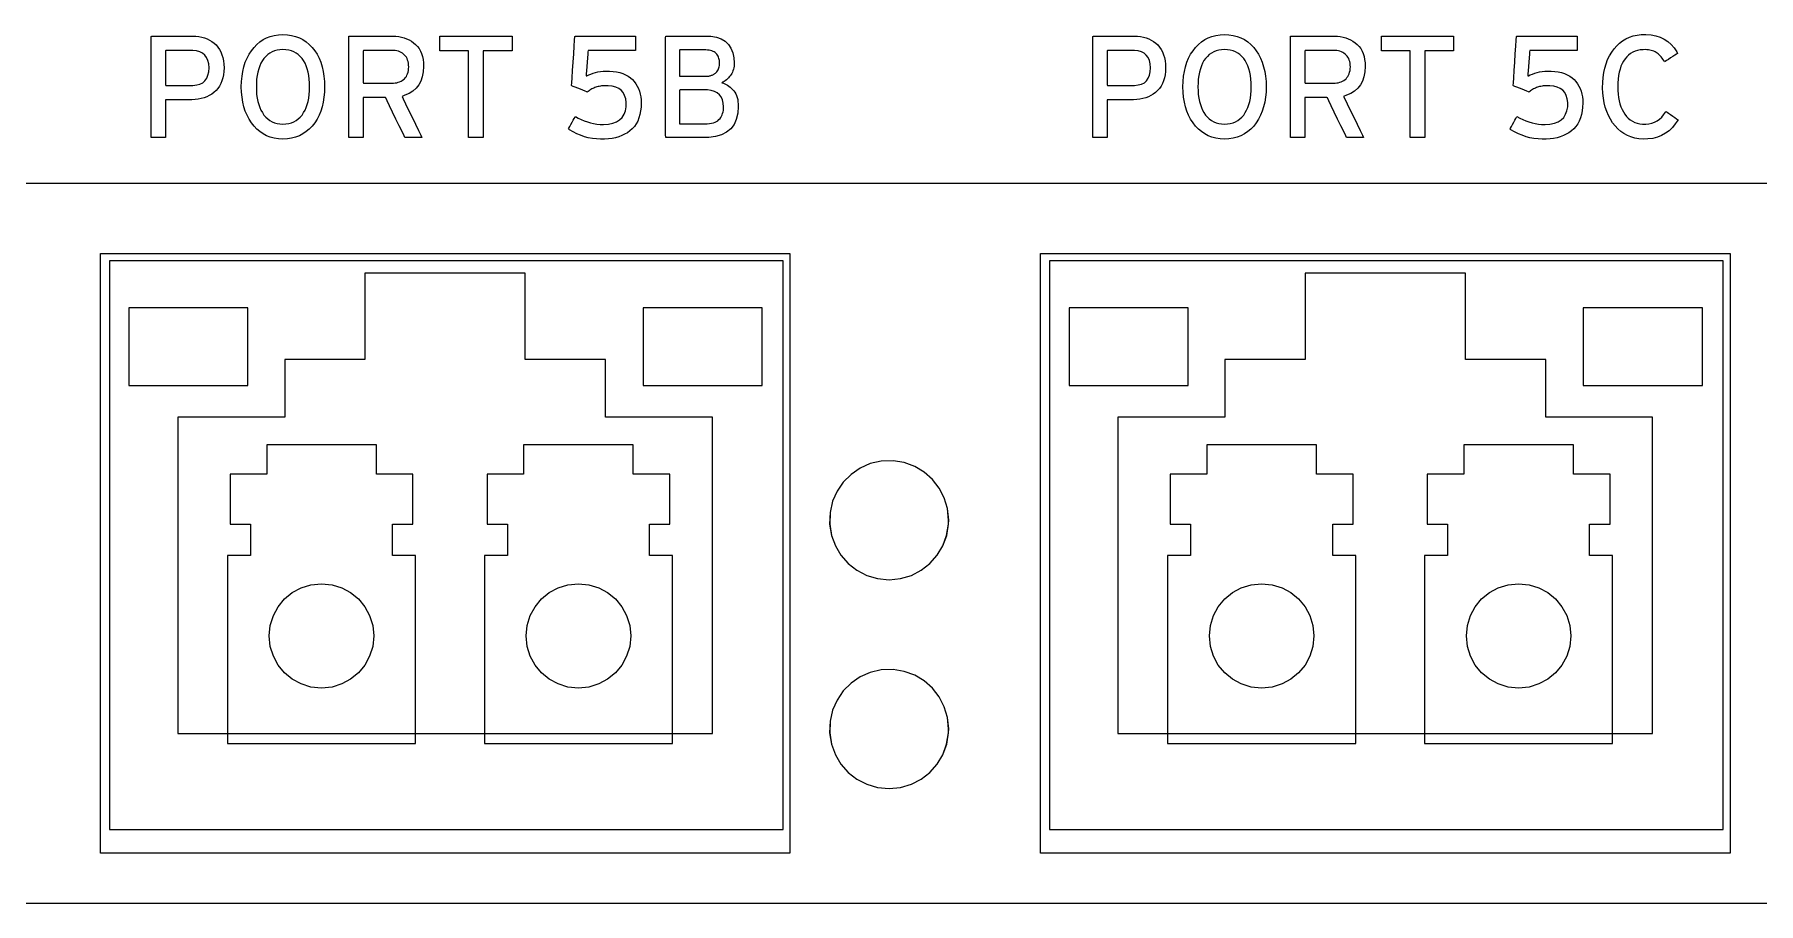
# Model space of a CAD drawing. Extents: x 1 to 47.7, y 0.2 to 35.
# Drawn here: x 39.676 to 41.326, y 12.679 to 13.511 of the extents above; entities that cross this region are included whole.
import ezdxf

# ---------------------------------------------------------------- set-up
doc = ezdxf.new("R2010")
doc.units = 0
doc.header["$MEASUREMENT"] = 0
for name, color, linetype in [('2_1__NONE__X', 7, 'CONTINUOUS'), ('2_2__PORTS_5A___5B_WPTP__2', 7, 'CONTINUOUS'), ('2_3__PORTS_5A___5B_WPTP__2', 7, 'CONTINUOUS'), ('2_4__PORTS_5A___5B_WPTP__1', 7, 'CONTINUOUS'), ('2_5__PORTS_5C___5D__2__10-', 7, 'CONTINUOUS'), ('2_6__PORTS_5C___5D__2__100', 7, 'CONTINUOUS'), ('2_7__PORTS_5C___5D__1__10-', 7, 'CONTINUOUS'), ('8_0_____DWG', 7, 'CONTINUOUS')]:
    doc.layers.add(name, color=color, linetype=linetype)

msp = doc.modelspace()

# ---------------------------------------------------------------- linework, layer by layer
at = {"layer": '2_1__NONE__X'}
for points in [[(39.6109, 13.3686), (39.7654, 13.3686), (39.9251, 13.3686), (40.0887, 13.3686), (40.4226, 13.3686), (40.7565, 13.3686), (40.9201, 13.3686), (41.0799, 13.3686), (41.2343, 13.3686), (41.3823, 13.3686)], [(41.3823, 12.6786), (41.2343, 12.6786), (41.0799, 12.6786), (40.9201, 12.6786), (40.7565, 12.6786), (40.4226, 12.6786), (40.0887, 12.6786), (39.9251, 12.6786), (39.7654, 12.6786), (39.6109, 12.6786)]]:
    msp.add_lwpolyline(points, dxfattribs=at)
at = {"layer": '2_2__PORTS_5A___5B_WPTP__2'}
for points in [[(40.3991, 13.3011), (40.3991, 12.727), (39.739, 12.727), (39.739, 13.3011), (40.3991, 13.3011)], [(40.2226, 13.1445), (40.2226, 13.1996), (40.1458, 13.1996), (40.1458, 13.2823), (39.9922, 13.2823), (39.9922, 13.1996), (39.9155, 13.1996), (39.9155, 13.1445), (39.8131, 13.1445), (39.8131, 12.8414), (40.3249, 12.8414), (40.3249, 13.1445), (40.2226, 13.1445)], [(39.7663, 13.2491), (39.7663, 13.1748), (39.8803, 13.1748), (39.8803, 13.2491), (39.7663, 13.2491)], [(40.2586, 13.2491), (40.2586, 13.1748), (40.3726, 13.1748), (40.3726, 13.2491), (40.2586, 13.2491)]]:
    msp.add_lwpolyline(points, dxfattribs=at)
at = {"layer": '2_3__PORTS_5A___5B_WPTP__2'}
for points in [[(40.3925, 13.2941), (39.7477, 13.2941), (39.7477, 12.7494), (40.3925, 12.7494), (40.3925, 13.2941)], [(40.0187, 13.0119), (40.0187, 13.042), (40.0382, 13.042), (40.0382, 13.0899), (40.0032, 13.0899), (40.0032, 13.118), (39.8982, 13.118), (39.8982, 13.0899), (39.8632, 13.0899), (39.8632, 13.042), (39.8827, 13.042), (39.8827, 13.0119), (39.8607, 13.0119), (39.8607, 12.8319), (40.0407, 12.8319), (40.0407, 13.0119), (40.0187, 13.0119)], [(40.2647, 13.0119), (40.2647, 13.042), (40.2842, 13.042), (40.2842, 13.0899), (40.2492, 13.0899), (40.2492, 13.118), (40.1442, 13.118), (40.1442, 13.0899), (40.1092, 13.0899), (40.1092, 13.042), (40.1287, 13.042), (40.1287, 13.0119), (40.1067, 13.0119), (40.1067, 12.8319), (40.2867, 12.8319), (40.2867, 13.0119), (40.2647, 13.0119)]]:
    msp.add_lwpolyline(points, dxfattribs=at)
for points in [[(39.9507, 12.8849), (39.9406, 12.8859), (39.9312, 12.8889), (39.9227, 12.8935), (39.9153, 12.8996), (39.9092, 12.907), (39.9046, 12.9155), (39.9017, 12.9249), (39.9007, 12.9349), (39.9017, 12.945), (39.9046, 12.9544), (39.9092, 12.9629), (39.9153, 12.9703), (39.9227, 12.9764), (39.9312, 12.981), (39.9406, 12.9839), (39.9507, 12.9849), (39.9608, 12.9839), (39.9701, 12.981), (39.9786, 12.9764), (39.986, 12.9703), (39.9921, 12.9629), (39.9967, 12.9544), (39.9997, 12.945), (40.0007, 12.9349), (39.9997, 12.9249), (39.9967, 12.9155), (39.9921, 12.907), (39.986, 12.8996), (39.9786, 12.8935), (39.9701, 12.8889), (39.9608, 12.8859)], [(40.1967, 12.8849), (40.1866, 12.8859), (40.1772, 12.8889), (40.1687, 12.8935), (40.1613, 12.8996), (40.1552, 12.907), (40.1506, 12.9155), (40.1477, 12.9249), (40.1467, 12.9349), (40.1477, 12.945), (40.1506, 12.9544), (40.1552, 12.9629), (40.1613, 12.9703), (40.1687, 12.9764), (40.1772, 12.981), (40.1866, 12.9839), (40.1967, 12.9849), (40.2067, 12.9839), (40.2161, 12.981), (40.2246, 12.9764), (40.232, 12.9703), (40.2381, 12.9629), (40.2428, 12.9544), (40.2457, 12.945), (40.2467, 12.9349), (40.2457, 12.9249), (40.2428, 12.9155), (40.2381, 12.907), (40.232, 12.8996), (40.2246, 12.8935), (40.2161, 12.8889), (40.2067, 12.8859)]]:
    msp.add_lwpolyline(points, close=True, dxfattribs=at)
at = {"layer": '2_4__PORTS_5A___5B_WPTP__1'}
for points in [[(40.3991, 13.3011), (40.3991, 12.727), (39.739, 12.727), (39.739, 13.3011), (40.3991, 13.3011)], [(40.2226, 13.1445), (40.2226, 13.1996), (40.1458, 13.1996), (40.1458, 13.2823), (39.9922, 13.2823), (39.9922, 13.1996), (39.9155, 13.1996), (39.9155, 13.1445), (39.8131, 13.1445), (39.8131, 12.8414), (40.3249, 12.8414), (40.3249, 13.1445), (40.2226, 13.1445)], [(39.7663, 13.2491), (39.7663, 13.1748), (39.8803, 13.1748), (39.8803, 13.2491), (39.7663, 13.2491)], [(40.2586, 13.2491), (40.2586, 13.1748), (40.3726, 13.1748), (40.3726, 13.2491), (40.2586, 13.2491)]]:
    msp.add_lwpolyline(points, dxfattribs=at)
at = {"layer": '2_5__PORTS_5C___5D__2__10-'}
for points in [[(41.2991, 13.3011), (41.2991, 12.727), (40.639, 12.727), (40.639, 13.3011), (41.2991, 13.3011)], [(41.1226, 13.1445), (41.1226, 13.1996), (41.0458, 13.1996), (41.0458, 13.2823), (40.8922, 13.2823), (40.8922, 13.1996), (40.8155, 13.1996), (40.8155, 13.1445), (40.7131, 13.1445), (40.7131, 12.8414), (41.2249, 12.8414), (41.2249, 13.1445), (41.1226, 13.1445)], [(40.6664, 13.2491), (40.6664, 13.1748), (40.7803, 13.1748), (40.7803, 13.2491), (40.6664, 13.2491)], [(41.1586, 13.2491), (41.1586, 13.1748), (41.2726, 13.1748), (41.2726, 13.2491), (41.1586, 13.2491)]]:
    msp.add_lwpolyline(points, dxfattribs=at)
for points in [[(40.5511, 13.0457), (40.55, 13.0568), (40.5469, 13.0671), (40.542, 13.0765), (40.5356, 13.0848), (40.5277, 13.0918), (40.5187, 13.0972), (40.5086, 13.1009), (40.4978, 13.1026), (40.4866, 13.1023), (40.476, 13.0999), (40.4663, 13.0956), (40.4576, 13.0896), (40.4502, 13.0822), (40.4442, 13.0735), (40.4399, 13.0638), (40.4375, 13.0532), (40.4372, 13.042), (40.4389, 13.0312), (40.4426, 13.0211), (40.448, 13.0121), (40.455, 13.0042), (40.4633, 12.9978), (40.4727, 12.9929), (40.483, 12.9898), (40.494, 12.9887), (40.5051, 12.9898), (40.5154, 12.9929), (40.5248, 12.9978), (40.5331, 13.0042), (40.5401, 13.0121), (40.5455, 13.0211), (40.5492, 13.0312), (40.5509, 13.042), (40.5511, 13.0457), (40.5511, 13.0457), (40.5511, 13.0457), (40.5511, 13.0457), (40.5511, 13.0457), (40.5511, 13.0457), (40.5511, 13.0457), (40.5511, 13.0457), (40.5511, 13.0457), (40.5511, 13.0457), (40.5511, 13.0457), (40.5511, 13.0457), (40.5511, 13.0457), (40.5511, 13.0457), (40.5511, 13.0457), (40.5511, 13.0457)], [(40.5511, 12.8458), (40.55, 12.8568), (40.5469, 12.8671), (40.542, 12.8765), (40.5356, 12.8848), (40.5277, 12.8918), (40.5187, 12.8972), (40.5086, 12.9009), (40.4978, 12.9026), (40.4866, 12.9023), (40.476, 12.8998), (40.4663, 12.8956), (40.4576, 12.8896), (40.4502, 12.8822), (40.4442, 12.8735), (40.4399, 12.8638), (40.4375, 12.8532), (40.4372, 12.842), (40.4389, 12.8312), (40.4426, 12.8211), (40.448, 12.8121), (40.455, 12.8042), (40.4633, 12.7978), (40.4727, 12.7929), (40.483, 12.7898), (40.494, 12.7888), (40.5051, 12.7898), (40.5154, 12.7929), (40.5248, 12.7978), (40.5331, 12.8042), (40.5401, 12.8121), (40.5455, 12.8211), (40.5492, 12.8312), (40.5509, 12.842), (40.5511, 12.8458), (40.5511, 12.8458), (40.5511, 12.8458), (40.5511, 12.8458), (40.5511, 12.8458), (40.5511, 12.8458), (40.5511, 12.8458), (40.5511, 12.8458), (40.5511, 12.8458), (40.5511, 12.8458), (40.5511, 12.8458), (40.5511, 12.8458), (40.5511, 12.8458), (40.5511, 12.8458), (40.5511, 12.8458), (40.5511, 12.8458)]]:
    msp.add_lwpolyline(points, close=True, dxfattribs=at)
at = {"layer": '2_6__PORTS_5C___5D__2__100'}
for points in [[(41.2925, 13.2941), (40.6477, 13.2941), (40.6477, 12.7494), (41.2925, 12.7494), (41.2925, 13.2941)], [(40.9187, 13.0119), (40.9187, 13.042), (40.9382, 13.042), (40.9382, 13.0899), (40.9032, 13.0899), (40.9032, 13.118), (40.7982, 13.118), (40.7982, 13.0899), (40.7632, 13.0899), (40.7632, 13.042), (40.7827, 13.042), (40.7827, 13.0119), (40.7607, 13.0119), (40.7607, 12.8319), (40.9407, 12.8319), (40.9407, 13.0119), (40.9187, 13.0119)], [(41.1647, 13.0119), (41.1647, 13.042), (41.1842, 13.042), (41.1842, 13.0899), (41.1492, 13.0899), (41.1492, 13.118), (41.0442, 13.118), (41.0442, 13.0899), (41.0092, 13.0899), (41.0092, 13.042), (41.0287, 13.042), (41.0287, 13.0119), (41.0067, 13.0119), (41.0067, 12.8319), (41.1867, 12.8319), (41.1867, 13.0119), (41.1647, 13.0119)]]:
    msp.add_lwpolyline(points, dxfattribs=at)
for points in [[(40.551, 13.0457), (40.55, 13.0568), (40.5469, 13.0671), (40.542, 13.0765), (40.5355, 13.0848), (40.5277, 13.0918), (40.5186, 13.0972), (40.5086, 13.1009), (40.4978, 13.1026), (40.4866, 13.1023), (40.476, 13.0999), (40.4663, 13.0956), (40.4576, 13.0896), (40.4502, 13.0822), (40.4442, 13.0735), (40.4399, 13.0638), (40.4375, 13.0532), (40.4371, 13.042), (40.4389, 13.0312), (40.4426, 13.0211), (40.448, 13.0121), (40.455, 13.0042), (40.4632, 12.9978), (40.4726, 12.9929), (40.483, 12.9898), (40.494, 12.9887), (40.5051, 12.9898), (40.5154, 12.9929), (40.5248, 12.9978), (40.5331, 13.0042), (40.54, 13.0121), (40.5455, 13.0211), (40.5491, 13.0312), (40.5509, 13.042), (40.551, 13.0457), (40.551, 13.0457), (40.551, 13.0457), (40.551, 13.0457), (40.551, 13.0457), (40.551, 13.0457), (40.551, 13.0457), (40.551, 13.0457), (40.551, 13.0457), (40.551, 13.0457), (40.551, 13.0457), (40.551, 13.0457), (40.551, 13.0457), (40.551, 13.0457), (40.551, 13.0457), (40.551, 13.0457)], [(40.8507, 12.8849), (40.8406, 12.8859), (40.8312, 12.8889), (40.8227, 12.8935), (40.8153, 12.8996), (40.8092, 12.907), (40.8046, 12.9155), (40.8017, 12.9249), (40.8007, 12.9349), (40.8017, 12.945), (40.8046, 12.9544), (40.8092, 12.9629), (40.8153, 12.9703), (40.8227, 12.9764), (40.8312, 12.981), (40.8406, 12.9839), (40.8507, 12.9849), (40.8608, 12.9839), (40.8702, 12.981), (40.8786, 12.9764), (40.886, 12.9703), (40.8922, 12.9629), (40.8968, 12.9544), (40.8997, 12.945), (40.9007, 12.9349), (40.8997, 12.9249), (40.8968, 12.9155), (40.8922, 12.907), (40.886, 12.8996), (40.8786, 12.8935), (40.8702, 12.8889), (40.8608, 12.8859)], [(41.0967, 12.8849), (41.0866, 12.8859), (41.0772, 12.8889), (41.0687, 12.8935), (41.0613, 12.8996), (41.0552, 12.907), (41.0506, 12.9155), (41.0477, 12.9249), (41.0467, 12.9349), (41.0477, 12.945), (41.0506, 12.9544), (41.0552, 12.9629), (41.0613, 12.9703), (41.0687, 12.9764), (41.0772, 12.981), (41.0866, 12.9839), (41.0967, 12.9849), (41.1068, 12.9839), (41.1161, 12.981), (41.1246, 12.9764), (41.132, 12.9703), (41.1382, 12.9629), (41.1428, 12.9544), (41.1457, 12.945), (41.1467, 12.9349), (41.1457, 12.9249), (41.1428, 12.9155), (41.1382, 12.907), (41.132, 12.8996), (41.1246, 12.8935), (41.1161, 12.8889), (41.1068, 12.8859)], [(40.551, 12.8458), (40.55, 12.8568), (40.5469, 12.8671), (40.542, 12.8765), (40.5355, 12.8848), (40.5277, 12.8918), (40.5186, 12.8972), (40.5086, 12.9009), (40.4978, 12.9026), (40.4866, 12.9023), (40.476, 12.8998), (40.4663, 12.8956), (40.4576, 12.8896), (40.4502, 12.8822), (40.4442, 12.8735), (40.4399, 12.8638), (40.4375, 12.8532), (40.4371, 12.842), (40.4389, 12.8312), (40.4426, 12.8211), (40.448, 12.8121), (40.455, 12.8042), (40.4632, 12.7978), (40.4726, 12.7929), (40.483, 12.7898), (40.494, 12.7888), (40.5051, 12.7898), (40.5154, 12.7929), (40.5248, 12.7978), (40.5331, 12.8042), (40.54, 12.8121), (40.5455, 12.8211), (40.5491, 12.8312), (40.5509, 12.842), (40.551, 12.8458), (40.551, 12.8458), (40.551, 12.8458), (40.551, 12.8458), (40.551, 12.8458), (40.551, 12.8458), (40.551, 12.8458), (40.551, 12.8458), (40.551, 12.8458), (40.551, 12.8458), (40.551, 12.8458), (40.551, 12.8458), (40.551, 12.8458), (40.551, 12.8458), (40.551, 12.8458), (40.551, 12.8458)]]:
    msp.add_lwpolyline(points, close=True, dxfattribs=at)
at = {"layer": '2_7__PORTS_5C___5D__1__10-'}
for points in [[(41.2925, 13.2941), (40.6477, 13.2941), (40.6477, 12.7494), (41.2925, 12.7494), (41.2925, 13.2941)], [(40.9187, 13.0119), (40.9187, 13.042), (40.9382, 13.042), (40.9382, 13.0899), (40.9032, 13.0899), (40.9032, 13.118), (40.7982, 13.118), (40.7982, 13.0899), (40.7632, 13.0899), (40.7632, 13.042), (40.7827, 13.042), (40.7827, 13.0119), (40.7607, 13.0119), (40.7607, 12.8319), (40.9407, 12.8319), (40.9407, 13.0119), (40.9187, 13.0119)], [(41.1647, 13.0119), (41.1647, 13.042), (41.1842, 13.042), (41.1842, 13.0899), (41.1492, 13.0899), (41.1492, 13.118), (41.0442, 13.118), (41.0442, 13.0899), (41.0092, 13.0899), (41.0092, 13.042), (41.0287, 13.042), (41.0287, 13.0119), (41.0067, 13.0119), (41.0067, 12.8319), (41.1867, 12.8319), (41.1867, 13.0119), (41.1647, 13.0119)]]:
    msp.add_lwpolyline(points, dxfattribs=at)
for points in [[(40.551, 13.0457), (40.55, 13.0568), (40.5469, 13.0671), (40.542, 13.0765), (40.5355, 13.0848), (40.5277, 13.0918), (40.5186, 13.0972), (40.5086, 13.1009), (40.4978, 13.1026), (40.4866, 13.1023), (40.476, 13.0999), (40.4663, 13.0956), (40.4576, 13.0896), (40.4502, 13.0822), (40.4442, 13.0735), (40.4399, 13.0638), (40.4375, 13.0532), (40.4371, 13.042), (40.4389, 13.0312), (40.4426, 13.0211), (40.448, 13.0121), (40.455, 13.0042), (40.4632, 12.9978), (40.4726, 12.9929), (40.483, 12.9898), (40.494, 12.9887), (40.5051, 12.9898), (40.5154, 12.9929), (40.5248, 12.9978), (40.5331, 13.0042), (40.54, 13.0121), (40.5455, 13.0211), (40.5491, 13.0312), (40.5509, 13.042), (40.551, 13.0457), (40.551, 13.0457), (40.551, 13.0457), (40.551, 13.0457), (40.551, 13.0457), (40.551, 13.0457), (40.551, 13.0457), (40.551, 13.0457), (40.551, 13.0457), (40.551, 13.0457), (40.551, 13.0457), (40.551, 13.0457), (40.551, 13.0457), (40.551, 13.0457), (40.551, 13.0457), (40.551, 13.0457)], [(40.8507, 12.8849), (40.8406, 12.8859), (40.8312, 12.8889), (40.8227, 12.8935), (40.8153, 12.8996), (40.8092, 12.907), (40.8046, 12.9155), (40.8017, 12.9249), (40.8007, 12.9349), (40.8017, 12.945), (40.8046, 12.9544), (40.8092, 12.9629), (40.8153, 12.9703), (40.8227, 12.9764), (40.8312, 12.981), (40.8406, 12.9839), (40.8507, 12.9849), (40.8608, 12.9839), (40.8702, 12.981), (40.8786, 12.9764), (40.886, 12.9703), (40.8922, 12.9629), (40.8968, 12.9544), (40.8997, 12.945), (40.9007, 12.9349), (40.8997, 12.9249), (40.8968, 12.9155), (40.8922, 12.907), (40.886, 12.8996), (40.8786, 12.8935), (40.8702, 12.8889), (40.8608, 12.8859)], [(41.0967, 12.8849), (41.0866, 12.8859), (41.0772, 12.8889), (41.0687, 12.8935), (41.0613, 12.8996), (41.0552, 12.907), (41.0506, 12.9155), (41.0477, 12.9249), (41.0467, 12.9349), (41.0477, 12.945), (41.0506, 12.9544), (41.0552, 12.9629), (41.0613, 12.9703), (41.0687, 12.9764), (41.0772, 12.981), (41.0866, 12.9839), (41.0967, 12.9849), (41.1068, 12.9839), (41.1161, 12.981), (41.1246, 12.9764), (41.132, 12.9703), (41.1382, 12.9629), (41.1428, 12.9544), (41.1457, 12.945), (41.1467, 12.9349), (41.1457, 12.9249), (41.1428, 12.9155), (41.1382, 12.907), (41.132, 12.8996), (41.1246, 12.8935), (41.1161, 12.8889), (41.1068, 12.8859)], [(40.551, 12.8458), (40.55, 12.8568), (40.5469, 12.8671), (40.542, 12.8765), (40.5355, 12.8848), (40.5277, 12.8918), (40.5186, 12.8972), (40.5086, 12.9009), (40.4978, 12.9026), (40.4866, 12.9023), (40.476, 12.8998), (40.4663, 12.8956), (40.4576, 12.8896), (40.4502, 12.8822), (40.4442, 12.8735), (40.4399, 12.8638), (40.4375, 12.8532), (40.4371, 12.842), (40.4389, 12.8312), (40.4426, 12.8211), (40.448, 12.8121), (40.455, 12.8042), (40.4632, 12.7978), (40.4726, 12.7929), (40.483, 12.7898), (40.494, 12.7888), (40.5051, 12.7898), (40.5154, 12.7929), (40.5248, 12.7978), (40.5331, 12.8042), (40.54, 12.8121), (40.5455, 12.8211), (40.5491, 12.8312), (40.5509, 12.842), (40.551, 12.8458), (40.551, 12.8458), (40.551, 12.8458), (40.551, 12.8458), (40.551, 12.8458), (40.551, 12.8458), (40.551, 12.8458), (40.551, 12.8458), (40.551, 12.8458), (40.551, 12.8458), (40.551, 12.8458), (40.551, 12.8458), (40.551, 12.8458), (40.551, 12.8458), (40.551, 12.8458), (40.551, 12.8458)]]:
    msp.add_lwpolyline(points, close=True, dxfattribs=at)
at = {"layer": '8_0_____DWG'}
for points in [[(39.8574, 13.4789), (39.8572, 13.4755), (39.8568, 13.4723), (39.8562, 13.4693), (39.8554, 13.4665), (39.8543, 13.4639), (39.853, 13.4614), (39.8515, 13.4592), (39.8497, 13.4572), (39.8477, 13.4553), (39.8456, 13.4537), (39.8433, 13.4523), (39.8409, 13.4511), (39.8383, 13.4501), (39.8356, 13.4494), (39.8327, 13.4488), (39.8297, 13.4485), (39.8265, 13.4484), (39.8254, 13.4484), (39.8231, 13.4484), (39.8196, 13.4484), (39.8155, 13.4484), (39.8112, 13.4484), (39.8072, 13.4484), (39.804, 13.4484), (39.802, 13.4484), (39.8015, 13.4482), (39.8015, 13.446), (39.8015, 13.4417), (39.8015, 13.4361), (39.8015, 13.4299), (39.8015, 13.4237), (39.8015, 13.4182), (39.8015, 13.4141), (39.8015, 13.4122), (39.8012, 13.4121), (39.8, 13.4121), (39.7981, 13.4121), (39.7958, 13.4121), (39.7934, 13.4121), (39.7911, 13.4121), (39.7893, 13.4121), (39.788, 13.4121), (39.7877, 13.4123), (39.7877, 13.4175), (39.7877, 13.4284), (39.7877, 13.4431), (39.7877, 13.4598), (39.7877, 13.4766), (39.7877, 13.4916), (39.7877, 13.503), (39.7877, 13.5089), (39.7884, 13.5093), (39.7916, 13.5093), (39.7968, 13.5093), (39.8032, 13.5093), (39.8101, 13.5093), (39.8167, 13.5093), (39.8222, 13.5093), (39.8259, 13.5093), (39.8274, 13.5093), (39.8305, 13.5092), (39.8334, 13.5089), (39.8361, 13.5083), (39.8387, 13.5076), (39.8412, 13.5066), (39.8436, 13.5055), (39.8458, 13.5042), (39.8479, 13.5026), (39.8498, 13.5008), (39.8516, 13.4988), (39.8531, 13.4966), (39.8544, 13.4942), (39.8554, 13.4915), (39.8562, 13.4887), (39.8568, 13.4856), (39.8572, 13.4824)], [(39.9537, 13.4608), (39.9535, 13.4556), (39.953, 13.4507), (39.9523, 13.446), (39.9512, 13.4416), (39.9499, 13.4374), (39.9483, 13.4335), (39.9464, 13.4298), (39.9442, 13.4264), (39.9417, 13.4232), (39.939, 13.4203), (39.936, 13.4178), (39.9329, 13.4156), (39.9295, 13.4139), (39.9259, 13.4125), (39.922, 13.4115), (39.918, 13.4108), (39.9137, 13.4106), (39.9095, 13.4108), (39.9055, 13.4115), (39.9017, 13.4125), (39.8981, 13.4139), (39.8948, 13.4156), (39.8917, 13.4178), (39.8888, 13.4203), (39.8861, 13.4232), (39.8836, 13.4264), (39.8813, 13.4298), (39.8794, 13.4335), (39.8777, 13.4374), (39.8764, 13.4416), (39.8753, 13.446), (39.8746, 13.4507), (39.8741, 13.4556), (39.8739, 13.4608), (39.8741, 13.4659), (39.8746, 13.4709), (39.8753, 13.4755), (39.8764, 13.48), (39.8777, 13.4842), (39.8794, 13.4881), (39.8813, 13.4919), (39.8836, 13.4953), (39.8861, 13.4985), (39.8888, 13.5014), (39.8917, 13.5038), (39.8948, 13.5059), (39.8981, 13.5077), (39.9017, 13.509), (39.9055, 13.51), (39.9095, 13.5106), (39.9137, 13.5109), (39.918, 13.5106), (39.922, 13.51), (39.9259, 13.509), (39.9295, 13.5077), (39.9329, 13.5059), (39.936, 13.5038), (39.939, 13.5014), (39.9417, 13.4985), (39.9442, 13.4953), (39.9464, 13.4919), (39.9483, 13.4881), (39.9499, 13.4842), (39.9512, 13.48), (39.9523, 13.4755), (39.953, 13.4709), (39.9535, 13.4659)], [(40.0484, 13.4803), (40.048, 13.4751), (40.0471, 13.4704), (40.0457, 13.4663), (40.0438, 13.4626), (40.0413, 13.4594), (40.0382, 13.4567), (40.0347, 13.4544), (40.0306, 13.4527), (40.0278, 13.4516), (40.029, 13.4492), (40.0312, 13.4446), (40.0341, 13.4385), (40.0374, 13.4317), (40.0407, 13.4249), (40.0436, 13.4189), (40.0458, 13.4145), (40.0468, 13.4122), (40.0466, 13.4121), (40.0452, 13.4121), (40.043, 13.4121), (40.0404, 13.4121), (40.0376, 13.4121), (40.0349, 13.4121), (40.0326, 13.4121), (40.0311, 13.4121), (40.0306, 13.4121), (40.0298, 13.4138), (40.0278, 13.4178), (40.0251, 13.4234), (40.022, 13.4298), (40.0188, 13.4365), (40.0159, 13.4425), (40.0135, 13.4473), (40.0122, 13.4501), (40.0118, 13.4506), (40.0103, 13.4506), (40.0078, 13.4506), (40.0045, 13.4506), (40.0008, 13.4506), (39.9972, 13.4506), (39.9941, 13.4506), (39.9918, 13.4506), (39.9907, 13.4506), (39.9907, 13.4496), (39.9907, 13.4462), (39.9907, 13.441), (39.9907, 13.4347), (39.9907, 13.428), (39.9907, 13.4217), (39.9907, 13.4165), (39.9907, 13.4131), (39.9907, 13.4121), (39.99, 13.4121), (39.9885, 13.4121), (39.9864, 13.4121), (39.9841, 13.4121), (39.9817, 13.4121), (39.9796, 13.4121), (39.9779, 13.4121), (39.977, 13.4121), (39.9769, 13.4132), (39.9769, 13.4204), (39.9769, 13.4325), (39.9769, 13.4478), (39.9769, 13.4646), (39.9769, 13.4809), (39.9769, 13.495), (39.9769, 13.5051), (39.9769, 13.5093), (39.9781, 13.5093), (39.982, 13.5093), (39.9878, 13.5093), (39.9946, 13.5093), (40.0017, 13.5093), (40.0084, 13.5093), (40.0138, 13.5093), (40.0173, 13.5093), (40.0189, 13.5093), (40.0218, 13.5092), (40.0246, 13.5088), (40.0272, 13.5083), (40.0298, 13.5076), (40.0322, 13.5067), (40.0345, 13.5057), (40.0367, 13.5044), (40.0388, 13.503), (40.0408, 13.5013), (40.0425, 13.4994), (40.0441, 13.4973), (40.0454, 13.495), (40.0464, 13.4925), (40.0473, 13.4898), (40.0479, 13.4868), (40.0483, 13.4836)], [(40.2568, 13.4451), (40.2566, 13.4412), (40.2562, 13.4376), (40.2555, 13.4342), (40.2546, 13.431), (40.2534, 13.428), (40.2519, 13.4253), (40.2502, 13.4228), (40.2482, 13.4206), (40.246, 13.4186), (40.2435, 13.4168), (40.2409, 13.4153), (40.2382, 13.414), (40.2352, 13.4129), (40.2321, 13.412), (40.2288, 13.4113), (40.2254, 13.4108), (40.2217, 13.4106), (40.2179, 13.4106), (40.2139, 13.4108), (40.21, 13.4113), (40.2061, 13.412), (40.2024, 13.413), (40.1987, 13.4143), (40.1951, 13.4157), (40.1915, 13.4175), (40.188, 13.4195), (40.187, 13.4204), (40.1875, 13.4213), (40.1884, 13.4228), (40.1894, 13.4247), (40.1906, 13.4268), (40.1917, 13.4287), (40.1927, 13.4305), (40.1934, 13.4317), (40.1937, 13.4322), (40.1963, 13.4308), (40.1992, 13.4294), (40.2022, 13.4281), (40.2052, 13.4271), (40.2082, 13.4262), (40.2112, 13.4255), (40.2143, 13.4251), (40.2173, 13.4248), (40.2206, 13.4247), (40.2253, 13.425), (40.2295, 13.4259), (40.233, 13.4273), (40.236, 13.4291), (40.2385, 13.4315), (40.2403, 13.4344), (40.2416, 13.4377), (40.2423, 13.4416), (40.2424, 13.4457), (40.2419, 13.4493), (40.2409, 13.4525), (40.2395, 13.4552), (40.2376, 13.4574), (40.2352, 13.4592), (40.2323, 13.4605), (40.229, 13.4614), (40.2252, 13.4618), (40.2226, 13.4618), (40.2213, 13.4618), (40.2201, 13.4617), (40.2188, 13.4616), (40.2177, 13.4614), (40.2165, 13.4612), (40.2154, 13.461), (40.2143, 13.4607), (40.2133, 13.4604), (40.2123, 13.46), (40.2113, 13.4596), (40.2104, 13.4592), (40.2095, 13.4587), (40.2086, 13.4581), (40.2077, 13.4576), (40.2068, 13.457), (40.206, 13.4564), (40.2051, 13.4557), (40.2046, 13.4559), (40.2031, 13.4565), (40.201, 13.4574), (40.1986, 13.4584), (40.196, 13.4594), (40.1936, 13.4604), (40.1917, 13.4612), (40.1904, 13.4617), (40.1901, 13.4619), (40.1902, 13.4644), (40.1906, 13.4694), (40.1911, 13.4763), (40.1916, 13.4842), (40.1921, 13.4923), (40.1926, 13.4996), (40.193, 13.5054), (40.1933, 13.5088), (40.1937, 13.5093), (40.1975, 13.5093), (40.2043, 13.5093), (40.213, 13.5093), (40.2228, 13.5093), (40.2325, 13.5093), (40.2411, 13.5093), (40.2476, 13.5093), (40.2509, 13.5093), (40.2512, 13.5091), (40.2512, 13.508), (40.2512, 13.5063), (40.2512, 13.5041), (40.2512, 13.5017), (40.2512, 13.4995), (40.2512, 13.4975), (40.2512, 13.4961), (40.2512, 13.4955), (40.2499, 13.4955), (40.2458, 13.4955), (40.2397, 13.4955), (40.2324, 13.4955), (40.2247, 13.4955), (40.2174, 13.4955), (40.2113, 13.4955), (40.2072, 13.4955), (40.2059, 13.4955), (40.2058, 13.4944), (40.2056, 13.4919), (40.2054, 13.4884), (40.2051, 13.4843), (40.2048, 13.4801), (40.2045, 13.4762), (40.2042, 13.4731), (40.2041, 13.4712), (40.2047, 13.4711), (40.2065, 13.4722), (40.2085, 13.473), (40.2107, 13.4738), (40.2129, 13.4744), (40.2153, 13.475), (40.2178, 13.4754), (40.2204, 13.4756), (40.2231, 13.4758), (40.2264, 13.4758), (40.2299, 13.4755), (40.2332, 13.475), (40.2362, 13.4743), (40.2391, 13.4734), (40.2417, 13.4723), (40.2442, 13.471), (40.2464, 13.4694), (40.2484, 13.4676), (40.2501, 13.4657), (40.2517, 13.4636), (40.253, 13.4613), (40.2542, 13.459), (40.2551, 13.4565), (40.2559, 13.4538), (40.2564, 13.4511), (40.2567, 13.4482)], [(40.3497, 13.4419), (40.3492, 13.4354), (40.3478, 13.4296), (40.3456, 13.4247), (40.3425, 13.4206), (40.3385, 13.4173), (40.3337, 13.4148), (40.328, 13.4131), (40.3215, 13.4123), (40.3172, 13.4121), (40.3147, 13.4121), (40.3101, 13.4121), (40.3042, 13.4121), (40.2977, 13.4121), (40.2914, 13.4121), (40.2858, 13.4121), (40.2819, 13.4121), (40.2802, 13.4121), (40.2801, 13.4151), (40.2801, 13.4242), (40.2801, 13.4379), (40.2801, 13.4541), (40.2801, 13.4711), (40.2801, 13.4869), (40.2801, 13.4997), (40.2801, 13.5076), (40.2803, 13.5093), (40.2827, 13.5093), (40.2872, 13.5093), (40.2932, 13.5093), (40.2999, 13.5093), (40.3065, 13.5093), (40.3123, 13.5093), (40.3167, 13.5093), (40.3187, 13.5093), (40.3234, 13.5091), (40.3287, 13.5082), (40.3332, 13.5066), (40.3371, 13.5043), (40.3402, 13.5014), (40.3427, 13.4977), (40.3445, 13.4934), (40.3455, 13.4884), (40.3458, 13.4837), (40.3458, 13.482), (40.3456, 13.4805), (40.3454, 13.4789), (40.345, 13.4775), (40.3446, 13.4761), (40.3441, 13.4748), (40.3435, 13.4736), (40.3428, 13.4724), (40.342, 13.4713), (40.3411, 13.4702), (40.3402, 13.4692), (40.3393, 13.4683), (40.3383, 13.4674), (40.3372, 13.4666), (40.3361, 13.4659), (40.3349, 13.4652), (40.334, 13.4646), (40.3354, 13.4642), (40.3367, 13.4637), (40.338, 13.4631), (40.3393, 13.4623), (40.3406, 13.4615), (40.3418, 13.4605), (40.343, 13.4594), (40.3442, 13.4582), (40.3454, 13.4569), (40.3464, 13.4555), (40.3472, 13.4539), (40.348, 13.4523), (40.3486, 13.4504), (40.3491, 13.4485), (40.3494, 13.4464), (40.3496, 13.4443)], [(40.7588, 13.4789), (40.7586, 13.4755), (40.7582, 13.4723), (40.7576, 13.4693), (40.7568, 13.4665), (40.7557, 13.4639), (40.7544, 13.4614), (40.7529, 13.4592), (40.7511, 13.4572), (40.7491, 13.4553), (40.747, 13.4537), (40.7447, 13.4523), (40.7423, 13.4511), (40.7397, 13.4501), (40.737, 13.4494), (40.7341, 13.4488), (40.7311, 13.4485), (40.7279, 13.4484), (40.7268, 13.4484), (40.7245, 13.4484), (40.721, 13.4484), (40.7169, 13.4484), (40.7126, 13.4484), (40.7086, 13.4484), (40.7054, 13.4484), (40.7034, 13.4484), (40.7029, 13.4482), (40.7029, 13.446), (40.7029, 13.4417), (40.7029, 13.4361), (40.7029, 13.4299), (40.7029, 13.4237), (40.7029, 13.4182), (40.7029, 13.4141), (40.7029, 13.4122), (40.7026, 13.4121), (40.7014, 13.4121), (40.6995, 13.4121), (40.6972, 13.4121), (40.6948, 13.4121), (40.6925, 13.4121), (40.6907, 13.4121), (40.6894, 13.4121), (40.6891, 13.4123), (40.6891, 13.4175), (40.6891, 13.4284), (40.6891, 13.4431), (40.6891, 13.4598), (40.6891, 13.4766), (40.6891, 13.4916), (40.6891, 13.503), (40.6891, 13.5089), (40.6898, 13.5093), (40.693, 13.5093), (40.6982, 13.5093), (40.7046, 13.5093), (40.7115, 13.5093), (40.7181, 13.5093), (40.7236, 13.5093), (40.7273, 13.5093), (40.7288, 13.5093), (40.7319, 13.5092), (40.7348, 13.5089), (40.7375, 13.5083), (40.7402, 13.5076), (40.7426, 13.5066), (40.745, 13.5055), (40.7472, 13.5042), (40.7493, 13.5026), (40.7512, 13.5008), (40.753, 13.4988), (40.7545, 13.4966), (40.7558, 13.4942), (40.7568, 13.4915), (40.7576, 13.4887), (40.7582, 13.4856), (40.7586, 13.4824)], [(40.8551, 13.4608), (40.8549, 13.4556), (40.8544, 13.4507), (40.8537, 13.446), (40.8526, 13.4416), (40.8513, 13.4374), (40.8497, 13.4335), (40.8478, 13.4298), (40.8456, 13.4264), (40.8431, 13.4232), (40.8404, 13.4203), (40.8374, 13.4178), (40.8343, 13.4156), (40.8309, 13.4139), (40.8273, 13.4125), (40.8234, 13.4115), (40.8194, 13.4108), (40.8151, 13.4106), (40.8109, 13.4108), (40.8069, 13.4115), (40.8031, 13.4125), (40.7995, 13.4139), (40.7962, 13.4156), (40.7931, 13.4178), (40.7902, 13.4203), (40.7875, 13.4232), (40.785, 13.4264), (40.7827, 13.4298), (40.7808, 13.4335), (40.7792, 13.4374), (40.7778, 13.4416), (40.7767, 13.446), (40.776, 13.4507), (40.7755, 13.4556), (40.7753, 13.4608), (40.7755, 13.4659), (40.776, 13.4709), (40.7767, 13.4755), (40.7778, 13.48), (40.7792, 13.4842), (40.7808, 13.4881), (40.7827, 13.4919), (40.785, 13.4953), (40.7875, 13.4985), (40.7902, 13.5014), (40.7931, 13.5038), (40.7962, 13.5059), (40.7995, 13.5077), (40.8031, 13.509), (40.8069, 13.51), (40.8109, 13.5106), (40.8151, 13.5109), (40.8194, 13.5106), (40.8234, 13.51), (40.8273, 13.509), (40.8309, 13.5077), (40.8343, 13.5059), (40.8374, 13.5038), (40.8404, 13.5014), (40.8431, 13.4985), (40.8456, 13.4953), (40.8478, 13.4919), (40.8497, 13.4881), (40.8513, 13.4842), (40.8526, 13.48), (40.8537, 13.4755), (40.8544, 13.4709), (40.8549, 13.4659)], [(40.9498, 13.4803), (40.9494, 13.4751), (40.9485, 13.4704), (40.9471, 13.4663), (40.9452, 13.4626), (40.9427, 13.4594), (40.9396, 13.4567), (40.9361, 13.4544), (40.932, 13.4527), (40.9292, 13.4516), (40.9303, 13.4492), (40.9326, 13.4446), (40.9355, 13.4385), (40.9388, 13.4317), (40.9421, 13.4249), (40.945, 13.4189), (40.9472, 13.4145), (40.9482, 13.4122), (40.948, 13.4121), (40.9466, 13.4121), (40.9444, 13.4121), (40.9418, 13.4121), (40.939, 13.4121), (40.9363, 13.4121), (40.934, 13.4121), (40.9325, 13.4121), (40.932, 13.4121), (40.9312, 13.4138), (40.9293, 13.4178), (40.9266, 13.4234), (40.9234, 13.4298), (40.9202, 13.4365), (40.9173, 13.4425), (40.9149, 13.4473), (40.9136, 13.4501), (40.9132, 13.4506), (40.9118, 13.4506), (40.9092, 13.4506), (40.9059, 13.4506), (40.9022, 13.4506), (40.8986, 13.4506), (40.8955, 13.4506), (40.8932, 13.4506), (40.8921, 13.4506), (40.8921, 13.4496), (40.8921, 13.4462), (40.8921, 13.441), (40.8921, 13.4347), (40.8921, 13.428), (40.8921, 13.4217), (40.8921, 13.4165), (40.8921, 13.4131), (40.8921, 13.4121), (40.8914, 13.4121), (40.8899, 13.4121), (40.8878, 13.4121), (40.8855, 13.4121), (40.8831, 13.4121), (40.881, 13.4121), (40.8793, 13.4121), (40.8784, 13.4121), (40.8783, 13.4132), (40.8783, 13.4204), (40.8783, 13.4325), (40.8783, 13.4478), (40.8783, 13.4646), (40.8783, 13.4809), (40.8783, 13.495), (40.8783, 13.5051), (40.8783, 13.5093), (40.8795, 13.5093), (40.8834, 13.5093), (40.8892, 13.5093), (40.896, 13.5093), (40.9031, 13.5093), (40.9098, 13.5093), (40.9152, 13.5093), (40.9187, 13.5093), (40.9203, 13.5093), (40.9232, 13.5092), (40.926, 13.5088), (40.9286, 13.5083), (40.9312, 13.5076), (40.9336, 13.5067), (40.9359, 13.5057), (40.9381, 13.5044), (40.9402, 13.503), (40.9422, 13.5013), (40.9439, 13.4994), (40.9455, 13.4973), (40.9468, 13.495), (40.9478, 13.4925), (40.9487, 13.4898), (40.9493, 13.4868), (40.9497, 13.4836)], [(41.1582, 13.4451), (41.158, 13.4412), (41.1576, 13.4376), (41.1569, 13.4342), (41.156, 13.431), (41.1548, 13.428), (41.1533, 13.4253), (41.1516, 13.4228), (41.1496, 13.4206), (41.1474, 13.4186), (41.1449, 13.4168), (41.1423, 13.4153), (41.1396, 13.414), (41.1366, 13.4129), (41.1335, 13.412), (41.1302, 13.4113), (41.1268, 13.4108), (41.1231, 13.4106), (41.1193, 13.4106), (41.1153, 13.4108), (41.1114, 13.4113), (41.1075, 13.412), (41.1038, 13.413), (41.1001, 13.4143), (41.0965, 13.4157), (41.0929, 13.4175), (41.0894, 13.4195), (41.0884, 13.4204), (41.0889, 13.4213), (41.0898, 13.4228), (41.0908, 13.4247), (41.092, 13.4268), (41.0931, 13.4287), (41.0941, 13.4305), (41.0948, 13.4317), (41.0951, 13.4322), (41.0977, 13.4308), (41.1007, 13.4294), (41.1036, 13.4281), (41.1066, 13.4271), (41.1096, 13.4262), (41.1126, 13.4255), (41.1157, 13.4251), (41.1187, 13.4248), (41.122, 13.4247), (41.1267, 13.425), (41.1309, 13.4259), (41.1345, 13.4273), (41.1374, 13.4291), (41.1399, 13.4315), (41.1417, 13.4344), (41.143, 13.4377), (41.1437, 13.4416), (41.1438, 13.4457), (41.1433, 13.4493), (41.1423, 13.4525), (41.1409, 13.4552), (41.139, 13.4574), (41.1366, 13.4592), (41.1337, 13.4605), (41.1304, 13.4614), (41.1266, 13.4618), (41.124, 13.4618), (41.1227, 13.4618), (41.1215, 13.4617), (41.1202, 13.4616), (41.1191, 13.4614), (41.1179, 13.4612), (41.1168, 13.461), (41.1157, 13.4607), (41.1147, 13.4604), (41.1137, 13.46), (41.1127, 13.4596), (41.1118, 13.4592), (41.1109, 13.4587), (41.11, 13.4581), (41.1091, 13.4576), (41.1082, 13.457), (41.1073, 13.4564), (41.1065, 13.4557), (41.106, 13.4559), (41.1045, 13.4565), (41.1024, 13.4574), (41.1, 13.4584), (41.0974, 13.4594), (41.095, 13.4604), (41.0931, 13.4612), (41.0918, 13.4617), (41.0915, 13.4619), (41.0917, 13.4644), (41.092, 13.4694), (41.0925, 13.4763), (41.093, 13.4842), (41.0935, 13.4923), (41.094, 13.4996), (41.0944, 13.5054), (41.0947, 13.5088), (41.0951, 13.5093), (41.0989, 13.5093), (41.1057, 13.5093), (41.1144, 13.5093), (41.1242, 13.5093), (41.1339, 13.5093), (41.1425, 13.5093), (41.149, 13.5093), (41.1523, 13.5093), (41.1526, 13.5091), (41.1526, 13.508), (41.1526, 13.5063), (41.1526, 13.5041), (41.1526, 13.5017), (41.1526, 13.4995), (41.1526, 13.4975), (41.1526, 13.4961), (41.1526, 13.4955), (41.1513, 13.4955), (41.1472, 13.4955), (41.1411, 13.4955), (41.1338, 13.4955), (41.1261, 13.4955), (41.1188, 13.4955), (41.1127, 13.4955), (41.1086, 13.4955), (41.1073, 13.4955), (41.1072, 13.4944), (41.107, 13.4919), (41.1068, 13.4884), (41.1065, 13.4843), (41.1062, 13.4801), (41.1059, 13.4762), (41.1056, 13.4731), (41.1055, 13.4712), (41.1061, 13.4711), (41.1079, 13.4722), (41.1099, 13.473), (41.1121, 13.4738), (41.1143, 13.4744), (41.1167, 13.475), (41.1192, 13.4754), (41.1218, 13.4756), (41.1245, 13.4758), (41.1278, 13.4758), (41.1313, 13.4755), (41.1346, 13.475), (41.1376, 13.4743), (41.1405, 13.4734), (41.1431, 13.4723), (41.1456, 13.471), (41.1478, 13.4694), (41.1498, 13.4676), (41.1515, 13.4657), (41.1531, 13.4636), (41.1544, 13.4613), (41.1556, 13.459), (41.1565, 13.4565), (41.1573, 13.4538), (41.1578, 13.4511), (41.1581, 13.4482)], [(41.2493, 13.4292), (41.2467, 13.4252), (41.2439, 13.4217), (41.2408, 13.4187), (41.2373, 13.4162), (41.2336, 13.4141), (41.2295, 13.4125), (41.2252, 13.4114), (41.2205, 13.4108), (41.2158, 13.4106), (41.2117, 13.411), (41.2078, 13.4117), (41.2042, 13.4127), (41.2008, 13.4141), (41.1975, 13.4159), (41.1945, 13.418), (41.1917, 13.4205), (41.1891, 13.4233), (41.1867, 13.4264), (41.1845, 13.4298), (41.1826, 13.4333), (41.181, 13.4371), (41.1797, 13.4412), (41.1786, 13.4455), (41.1778, 13.45), (41.1773, 13.4547), (41.1771, 13.4597), (41.1772, 13.4648), (41.1776, 13.4697), (41.1782, 13.4743), (41.1792, 13.4787), (41.1804, 13.4828), (41.1819, 13.4868), (41.1837, 13.4905), (41.1858, 13.4939), (41.1881, 13.4972), (41.1906, 13.5001), (41.1934, 13.5027), (41.1963, 13.5049), (41.1994, 13.5068), (41.2028, 13.5083), (41.2064, 13.5095), (41.2101, 13.5103), (41.2141, 13.5108), (41.2186, 13.5108), (41.2235, 13.5104), (41.2281, 13.5095), (41.2323, 13.5082), (41.2361, 13.5063), (41.2396, 13.504), (41.2428, 13.5013), (41.2456, 13.498), (41.248, 13.4943), (41.2487, 13.4926), (41.2478, 13.492), (41.2462, 13.491), (41.2443, 13.4898), (41.2422, 13.4884), (41.2401, 13.487), (41.2383, 13.4859), (41.237, 13.485), (41.2364, 13.4847), (41.2357, 13.4858), (41.2349, 13.4871), (41.234, 13.4883), (41.2332, 13.4894), (41.2323, 13.4904), (41.2313, 13.4913), (41.2304, 13.4922), (41.2294, 13.493), (41.2284, 13.4937), (41.2273, 13.4943), (41.2262, 13.4948), (41.225, 13.4952), (41.2237, 13.4956), (41.2223, 13.4959), (41.2209, 13.4961), (41.2194, 13.4963), (41.2178, 13.4964), (41.2158, 13.4963), (41.2131, 13.4961), (41.2105, 13.4956), (41.2082, 13.4949), (41.2059, 13.4939), (41.2039, 13.4927), (41.202, 13.4912), (41.2002, 13.4895), (41.1986, 13.4876), (41.1972, 13.4854), (41.1959, 13.483), (41.1947, 13.4804), (41.1938, 13.4777), (41.193, 13.4747), (41.1924, 13.4716), (41.1919, 13.4682), (41.1917, 13.4647), (41.1916, 13.461), (41.1916, 13.4573), (41.1919, 13.4538), (41.1923, 13.4505), (41.1929, 13.4474), (41.1937, 13.4444), (41.1946, 13.4416), (41.1957, 13.4391), (41.197, 13.4367), (41.1984, 13.4344), (41.2, 13.4324), (41.2017, 13.4306), (41.2036, 13.429), (41.2057, 13.4277), (41.2079, 13.4267), (41.2102, 13.4259), (41.2127, 13.4254), (41.2154, 13.4251), (41.2184, 13.4251), (41.2214, 13.4254), (41.2243, 13.426), (41.2269, 13.427), (41.2294, 13.4283), (41.2316, 13.4298), (41.2337, 13.4317), (41.2355, 13.434), (41.2372, 13.4365), (41.2378, 13.4371), (41.2388, 13.4364), (41.2403, 13.4354), (41.2422, 13.4341), (41.2442, 13.4327), (41.2461, 13.4314), (41.2477, 13.4302), (41.2489, 13.4294)], [(39.843, 13.4789), (39.8427, 13.4827), (39.8419, 13.486), (39.8406, 13.4888), (39.8389, 13.4912), (39.8368, 13.493), (39.8342, 13.4944), (39.8311, 13.4952), (39.8276, 13.4956), (39.8262, 13.4956), (39.8237, 13.4956), (39.82, 13.4956), (39.8156, 13.4956), (39.811, 13.4956), (39.8068, 13.4956), (39.8035, 13.4956), (39.8017, 13.4956), (39.8015, 13.4951), (39.8015, 13.4923), (39.8015, 13.4876), (39.8015, 13.4819), (39.8015, 13.4758), (39.8015, 13.47), (39.8015, 13.4654), (39.8015, 13.4625), (39.8017, 13.462), (39.8035, 13.462), (39.8068, 13.462), (39.811, 13.462), (39.8156, 13.462), (39.82, 13.462), (39.8237, 13.462), (39.8262, 13.462), (39.8276, 13.4621), (39.8312, 13.4625), (39.8343, 13.4634), (39.837, 13.4647), (39.8391, 13.4666), (39.8408, 13.4689), (39.842, 13.4718), (39.8428, 13.4751)], [(39.9393, 13.4608), (39.9392, 13.4646), (39.9389, 13.4682), (39.9385, 13.4716), (39.9379, 13.4748), (39.9371, 13.4779), (39.9361, 13.4807), (39.9349, 13.4833), (39.9336, 13.4858), (39.9321, 13.488), (39.9304, 13.4899), (39.9285, 13.4916), (39.9265, 13.493), (39.9242, 13.4942), (39.9219, 13.4951), (39.9193, 13.4958), (39.9166, 13.4962), (39.9137, 13.4964), (39.9109, 13.4962), (39.9082, 13.4958), (39.9057, 13.4951), (39.9034, 13.4942), (39.9012, 13.493), (39.8992, 13.4916), (39.8973, 13.4899), (39.8956, 13.488), (39.8941, 13.4858), (39.8927, 13.4833), (39.8916, 13.4807), (39.8906, 13.4779), (39.8897, 13.4748), (39.8891, 13.4716), (39.8886, 13.4682), (39.8884, 13.4646), (39.8883, 13.4608), (39.8884, 13.457), (39.8886, 13.4534), (39.8891, 13.45), (39.8897, 13.4468), (39.8906, 13.4438), (39.8916, 13.441), (39.8927, 13.4384), (39.8941, 13.436), (39.8956, 13.4337), (39.8973, 13.4317), (39.8992, 13.43), (39.9012, 13.4285), (39.9034, 13.4272), (39.9057, 13.4263), (39.9082, 13.4256), (39.9109, 13.4252), (39.9137, 13.4251), (39.9166, 13.4252), (39.9193, 13.4256), (39.9219, 13.4263), (39.9242, 13.4272), (39.9265, 13.4285), (39.9285, 13.43), (39.9304, 13.4317), (39.9321, 13.4337), (39.9336, 13.436), (39.9349, 13.4384), (39.9361, 13.441), (39.9371, 13.4438), (39.9379, 13.4468), (39.9385, 13.45), (39.9389, 13.4534), (39.9392, 13.457)], [(40.0342, 13.4798), (40.0341, 13.4816), (40.0339, 13.4833), (40.0336, 13.4849), (40.0331, 13.4864), (40.0326, 13.4877), (40.0319, 13.489), (40.0311, 13.4901), (40.0302, 13.4911), (40.0292, 13.4921), (40.0281, 13.4929), (40.0269, 13.4936), (40.0256, 13.4943), (40.0243, 13.4948), (40.0228, 13.4951), (40.0213, 13.4954), (40.0196, 13.4956), (40.0181, 13.4956), (40.0168, 13.4956), (40.0137, 13.4956), (40.0095, 13.4956), (40.0048, 13.4956), (39.9999, 13.4956), (39.9956, 13.4956), (39.9924, 13.4956), (39.9908, 13.4956), (39.9907, 13.495), (39.9907, 13.4923), (39.9907, 13.488), (39.9907, 13.4827), (39.9907, 13.4772), (39.9907, 13.4719), (39.9907, 13.4676), (39.9907, 13.4649), (39.9908, 13.4643), (39.9924, 13.4643), (39.9956, 13.4643), (39.9999, 13.4643), (40.0048, 13.4643), (40.0095, 13.4643), (40.0137, 13.4643), (40.0168, 13.4643), (40.0181, 13.4643), (40.0196, 13.4643), (40.0212, 13.4645), (40.0227, 13.4647), (40.0242, 13.4651), (40.0255, 13.4656), (40.0268, 13.4661), (40.028, 13.4668), (40.0291, 13.4676), (40.0301, 13.4685), (40.0311, 13.4696), (40.0319, 13.4707), (40.0325, 13.4719), (40.0331, 13.4733), (40.0335, 13.4747), (40.0339, 13.4763), (40.0341, 13.478)], [(40.3317, 13.4833), (40.3317, 13.4845), (40.3316, 13.4858), (40.3314, 13.4869), (40.3311, 13.488), (40.3308, 13.4891), (40.3303, 13.4901), (40.3298, 13.4911), (40.3292, 13.492), (40.3285, 13.4928), (40.3277, 13.4935), (40.3267, 13.4942), (40.3256, 13.4947), (40.3245, 13.4952), (40.3232, 13.4955), (40.3218, 13.4958), (40.3203, 13.4959), (40.3187, 13.496), (40.3177, 13.496), (40.3151, 13.496), (40.3115, 13.496), (40.3072, 13.496), (40.3027, 13.496), (40.2987, 13.496), (40.2955, 13.496), (40.2937, 13.496), (40.2934, 13.4958), (40.2934, 13.494), (40.2934, 13.4908), (40.2934, 13.4867), (40.2934, 13.4823), (40.2934, 13.478), (40.2934, 13.4744), (40.2934, 13.4718), (40.2934, 13.4709), (40.2944, 13.4709), (40.297, 13.4709), (40.3006, 13.4709), (40.3049, 13.4709), (40.3094, 13.4709), (40.3134, 13.4709), (40.3166, 13.4709), (40.3184, 13.4709), (40.3191, 13.4709), (40.3199, 13.4709), (40.3207, 13.471), (40.3215, 13.471), (40.3222, 13.4712), (40.3229, 13.4713), (40.3235, 13.4715), (40.3241, 13.4718), (40.3247, 13.472), (40.3253, 13.4723), (40.3258, 13.4726), (40.3263, 13.4728), (40.3268, 13.4732), (40.3273, 13.4735), (40.3278, 13.4738), (40.3282, 13.4742), (40.3286, 13.4746), (40.3291, 13.4752), (40.3297, 13.4761), (40.3303, 13.477), (40.3307, 13.4779), (40.3311, 13.4789), (40.3314, 13.4799), (40.3316, 13.481), (40.3317, 13.4821)], [(40.7444, 13.4789), (40.7441, 13.4827), (40.7433, 13.486), (40.742, 13.4888), (40.7403, 13.4912), (40.7382, 13.493), (40.7356, 13.4944), (40.7325, 13.4952), (40.729, 13.4956), (40.7276, 13.4956), (40.7251, 13.4956), (40.7214, 13.4956), (40.717, 13.4956), (40.7124, 13.4956), (40.7082, 13.4956), (40.7049, 13.4956), (40.7031, 13.4956), (40.7029, 13.4951), (40.7029, 13.4923), (40.7029, 13.4876), (40.7029, 13.4819), (40.7029, 13.4758), (40.7029, 13.47), (40.7029, 13.4654), (40.7029, 13.4625), (40.7031, 13.462), (40.7049, 13.462), (40.7082, 13.462), (40.7124, 13.462), (40.717, 13.462), (40.7214, 13.462), (40.7251, 13.462), (40.7276, 13.462), (40.729, 13.4621), (40.7326, 13.4625), (40.7357, 13.4634), (40.7384, 13.4647), (40.7405, 13.4666), (40.7422, 13.4689), (40.7434, 13.4718), (40.7441, 13.4751)], [(40.8407, 13.4608), (40.8406, 13.4646), (40.8403, 13.4682), (40.8399, 13.4716), (40.8393, 13.4748), (40.8385, 13.4779), (40.8375, 13.4807), (40.8363, 13.4833), (40.835, 13.4858), (40.8335, 13.488), (40.8318, 13.4899), (40.8299, 13.4916), (40.8279, 13.493), (40.8256, 13.4942), (40.8233, 13.4951), (40.8207, 13.4958), (40.818, 13.4962), (40.8151, 13.4964), (40.8123, 13.4962), (40.8096, 13.4958), (40.8071, 13.4951), (40.8048, 13.4942), (40.8026, 13.493), (40.8006, 13.4916), (40.7987, 13.4899), (40.797, 13.488), (40.7955, 13.4858), (40.7941, 13.4833), (40.793, 13.4807), (40.792, 13.4779), (40.7911, 13.4748), (40.7905, 13.4716), (40.79, 13.4682), (40.7898, 13.4646), (40.7897, 13.4608), (40.7898, 13.457), (40.79, 13.4534), (40.7905, 13.45), (40.7911, 13.4468), (40.792, 13.4438), (40.793, 13.441), (40.7941, 13.4384), (40.7955, 13.436), (40.797, 13.4337), (40.7987, 13.4317), (40.8006, 13.43), (40.8026, 13.4285), (40.8048, 13.4272), (40.8071, 13.4263), (40.8096, 13.4256), (40.8123, 13.4252), (40.8151, 13.4251), (40.818, 13.4252), (40.8207, 13.4256), (40.8233, 13.4263), (40.8256, 13.4272), (40.8279, 13.4285), (40.8299, 13.43), (40.8318, 13.4317), (40.8335, 13.4337), (40.835, 13.436), (40.8363, 13.4384), (40.8375, 13.441), (40.8385, 13.4438), (40.8393, 13.4468), (40.8399, 13.45), (40.8403, 13.4534), (40.8406, 13.457)], [(40.9356, 13.4798), (40.9355, 13.4816), (40.9353, 13.4833), (40.935, 13.4849), (40.9345, 13.4864), (40.934, 13.4877), (40.9333, 13.489), (40.9325, 13.4901), (40.9316, 13.4911), (40.9306, 13.4921), (40.9295, 13.4929), (40.9283, 13.4936), (40.927, 13.4943), (40.9257, 13.4948), (40.9242, 13.4951), (40.9227, 13.4954), (40.921, 13.4956), (40.9195, 13.4956), (40.9182, 13.4956), (40.9151, 13.4956), (40.9109, 13.4956), (40.9062, 13.4956), (40.9014, 13.4956), (40.8971, 13.4956), (40.8938, 13.4956), (40.8922, 13.4956), (40.8921, 13.495), (40.8921, 13.4923), (40.8921, 13.488), (40.8921, 13.4827), (40.8921, 13.4772), (40.8921, 13.4719), (40.8921, 13.4676), (40.8921, 13.4649), (40.8922, 13.4643), (40.8938, 13.4643), (40.8971, 13.4643), (40.9014, 13.4643), (40.9062, 13.4643), (40.9109, 13.4643), (40.9151, 13.4643), (40.9182, 13.4643), (40.9195, 13.4643), (40.921, 13.4643), (40.9226, 13.4645), (40.9241, 13.4647), (40.9256, 13.4651), (40.9269, 13.4656), (40.9282, 13.4661), (40.9294, 13.4668), (40.9305, 13.4676), (40.9315, 13.4685), (40.9324, 13.4696), (40.9332, 13.4707), (40.9339, 13.4719), (40.9345, 13.4733), (40.9349, 13.4747), (40.9353, 13.4763), (40.9355, 13.478)], [(40.3356, 13.4415), (40.3353, 13.4451), (40.3346, 13.4483), (40.3333, 13.451), (40.3316, 13.4532), (40.3295, 13.455), (40.3269, 13.4563), (40.3238, 13.4572), (40.3202, 13.4577), (40.3185, 13.4577), (40.3163, 13.4577), (40.3128, 13.4577), (40.3085, 13.4577), (40.3039, 13.4577), (40.2996, 13.4577), (40.2961, 13.4577), (40.2939, 13.4577), (40.2934, 13.4576), (40.2934, 13.4555), (40.2934, 13.4515), (40.2934, 13.4463), (40.2934, 13.4406), (40.2934, 13.435), (40.2934, 13.4301), (40.2934, 13.4267), (40.2934, 13.4254), (40.2944, 13.4254), (40.2971, 13.4254), (40.3008, 13.4254), (40.3052, 13.4254), (40.3097, 13.4254), (40.3137, 13.4254), (40.3168, 13.4254), (40.3184, 13.4254), (40.32, 13.4254), (40.3221, 13.4256), (40.324, 13.4259), (40.3258, 13.4263), (40.3274, 13.4268), (40.3288, 13.4275), (40.3301, 13.4283), (40.3312, 13.4293), (40.3322, 13.4303), (40.333, 13.4314), (40.3337, 13.4326), (40.3343, 13.4339), (40.3347, 13.4353), (40.3351, 13.4367), (40.3354, 13.4382), (40.3356, 13.4398)]]:
    msp.add_lwpolyline(points, close=True, dxfattribs=at)
for points in [[(40.1056, 13.4951), (40.1056, 13.4121), (40.0915, 13.4121), (40.0915, 13.4951), (40.0641, 13.4951), (40.0641, 13.5093), (40.1331, 13.5093), (40.1331, 13.4951), (40.1056, 13.4951)], [(41.007, 13.4951), (41.007, 13.4121), (40.9929, 13.4121), (40.9929, 13.4951), (40.9655, 13.4951), (40.9655, 13.5093), (41.0345, 13.5093), (41.0345, 13.4951), (41.007, 13.4951)]]:
    msp.add_lwpolyline(points, dxfattribs=at)

doc.saveas('drawing.dxf')
